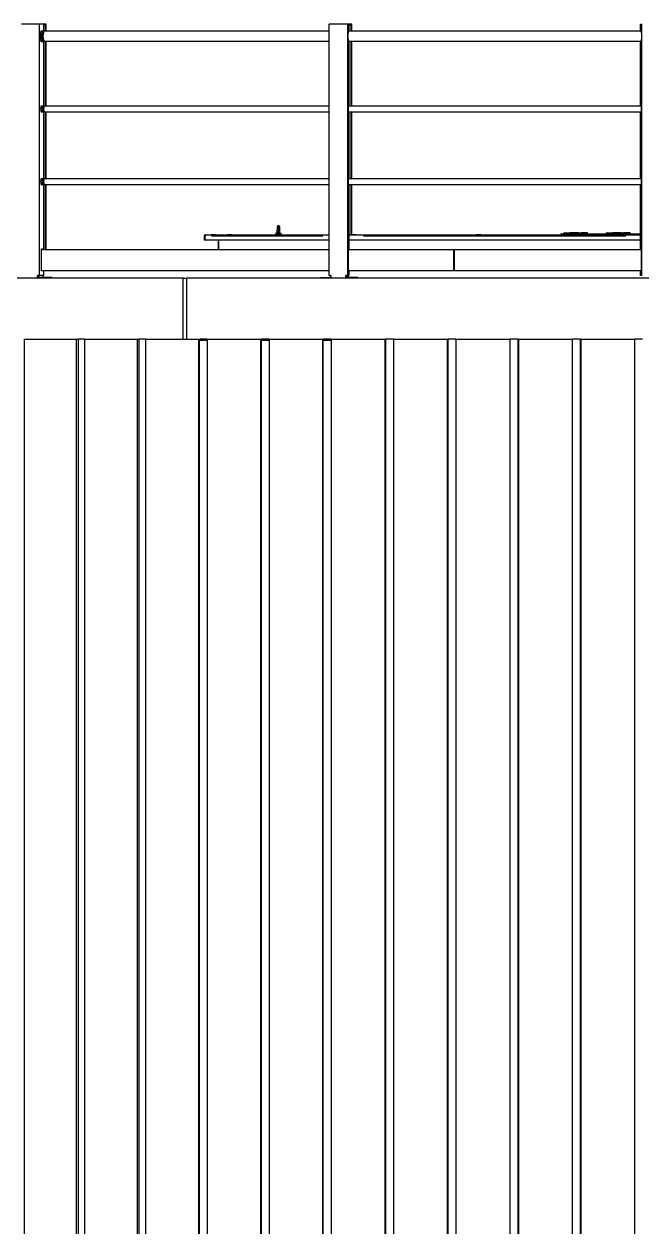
# Model space of a CAD drawing. Header units: millimetres. Extents: x 0 to 89100, y 0 to 63000.
# Drawn here: x 18329 to 21305, y 49389 to 55182 of the extents above; entities that cross this region are included whole.
import ezdxf

# ---------------------------------------------------------------- set-up
doc = ezdxf.new("R2010")
doc.units = ezdxf.units.MM
doc.header["$LTSCALE"] = 150
doc.layers.add('Visible', color=7, linetype='Continuous', lineweight=25)
doc.layers.add('Visible Narrow', color=7, linetype='Continuous', lineweight=18)

msp = doc.modelspace()

# ---------------------------------------------------------------- linework, layer by layer
at = {"layer": 'Visible'}
for p, q in [((18402.74, 55182.02), (18315.99, 55182.02)), ((18422.17, 55182.02), (18402.74, 55182.02)), ((18402.74, 53971.02), (18402.74, 55182.02)), ((18422.17, 55182.02), (18422.17, 55149.02)), ((18435.11, 55182.02), (18422.17, 55182.02)), ((18422.17, 55179.02), (18422.94, 55179.02)), ((18422.94, 55179.02), (18431.62, 55179.02)), ((18432.22, 55179.02), (18431.62, 55179.02)), ((18431.62, 55179.02), (18431.62, 55147.17)), ((18432.22, 55149.02), (18432.22, 55179.02)), ((18435.11, 55149.02), (18435.11, 55182.02)), ((19887.6, 55182.02), (19797.91, 55182.02)), ((19797.91, 53971.02), (19797.91, 55182.02)), ((19893.68, 55182.02), (19887.6, 55182.02)), ((19887.6, 53971.02), (19887.6, 55182.02)), ((19893.68, 55182.02), (19893.68, 55149.02)), ((19907.04, 55182.02), (19893.68, 55182.02)), ((19893.68, 55179.02), (19902.47, 55179.02)), ((19904.05, 55179.02), (19902.47, 55179.02)), ((19902.47, 55179.02), (19902.47, 55147.17)), ((19904.05, 55149.02), (19904.05, 55179.02)), ((19907.04, 55149.02), (19907.04, 55182.02)), ((21297.22, 55182.02), (21304.7, 55182.02)), ((21297.22, 55149.02), (21297.22, 55182.02)), ((21304.7, 53971.02), (21304.7, 55182.02)), ((18418.92, 55147.17), (18409.89, 55147.17)), ((18409.89, 55098.87), (18418.92, 55098.87)), ((18412.45, 55149.02), (18422.17, 55149.02)), ((18422.17, 55097.02), (18412.45, 55097.02)), ((18417.86, 55143.52), (18418.5, 55143.52)), ((18417.86, 55102.52), (18418.5, 55102.52)), ((18418.09, 55143.27), (18419.02, 55143.84)), ((18418.09, 55102.77), (18419.02, 55102.21)), ((18418.68, 55149.02), (18418.68, 55147.17)), ((18418.68, 55098.87), (18418.68, 55097.02)), ((18422.17, 55097.02), (18422.17, 54788.02)), ((19797.91, 55147.17), (18425.68, 55147.17)), ((18425.68, 55098.87), (19797.91, 55098.87)), ((18431.62, 55149.02), (18432.22, 55149.02)), ((18431.62, 55098.87), (18431.62, 54786.47)), ((18432.22, 55097.02), (18431.62, 55097.02)), ((18432.22, 55149.02), (18435.11, 55149.02)), ((18435.11, 55097.02), (18432.22, 55097.02)), ((18432.22, 54788.02), (18432.22, 55097.02)), ((18435.11, 54788.02), (18435.11, 55097.02)), ((21301.95, 55147.17), (19889.83, 55147.17)), ((19889.83, 55098.87), (21301.95, 55098.87)), ((19890.64, 55149.02), (19893.68, 55149.02)), ((19893.68, 55097.02), (19890.64, 55097.02)), ((19893.68, 55097.02), (19893.68, 54788.02)), ((19902.47, 55149.02), (19904.05, 55149.02)), ((19902.47, 55098.87), (19902.47, 54786.47)), ((19904.05, 55097.02), (19902.47, 55097.02)), ((19904.05, 55149.02), (19907.04, 55149.02)), ((19907.04, 55097.02), (19904.05, 55097.02)), ((19904.05, 54788.02), (19904.05, 55097.02)), ((19907.04, 54788.02), (19907.04, 55097.02)), ((21297.22, 55149.02), (21300.96, 55149.02)), ((21297.22, 54788.02), (21297.22, 55097.02)), ((21300.96, 55097.02), (21297.22, 55097.02)), ((18418.92, 54786.47), (18410.69, 54786.47)), ((18410.69, 54759.57), (18418.92, 54759.57)), ((18412.45, 54788.02), (18422.17, 54788.02)), ((18422.17, 54758.02), (18412.45, 54758.02)), ((18418.26, 54783.52), (18418.74, 54783.52)), ((18418.26, 54762.52), (18418.74, 54762.52)), ((18418.56, 54783.43), (18420.23, 54784.28)), ((18418.56, 54762.61), (18420.23, 54761.77)), ((18418.68, 54788.02), (18418.68, 54786.47)), ((18418.68, 54759.57), (18418.68, 54758.02)), ((18422.17, 54758.02), (18422.17, 54438.02)), ((19797.91, 54786.47), (18425.68, 54786.47)), ((18425.68, 54759.57), (19797.91, 54759.57)), ((18431.62, 54788.02), (18432.22, 54788.02)), ((18431.62, 54759.57), (18431.62, 54436.47)), ((18432.22, 54758.02), (18431.62, 54758.02)), ((18432.22, 54788.02), (18435.11, 54788.02)), ((18435.11, 54758.02), (18432.22, 54758.02)), ((18432.22, 54438.02), (18432.22, 54758.02)), ((18435.11, 54438.02), (18435.11, 54758.02)), ((21301.64, 54786.47), (19890.08, 54786.47)), ((19890.08, 54759.57), (21301.64, 54759.57)), ((19890.64, 54788.02), (19893.68, 54788.02)), ((19893.68, 54758.02), (19890.64, 54758.02)), ((19893.68, 54758.02), (19893.68, 54438.02)), ((19902.47, 54788.02), (19904.05, 54788.02)), ((19902.47, 54759.57), (19902.47, 54436.47)), ((19904.05, 54758.02), (19902.47, 54758.02)), ((19904.05, 54788.02), (19907.04, 54788.02)), ((19907.04, 54758.02), (19904.05, 54758.02)), ((19904.05, 54438.02), (19904.05, 54758.02)), ((19907.04, 54438.02), (19907.04, 54758.02)), ((21297.22, 54788.02), (21300.96, 54788.02)), ((21297.22, 54438.02), (21297.22, 54758.02)), ((21300.96, 54758.02), (21297.22, 54758.02)), ((18418.92, 54436.47), (18410.69, 54436.47)), ((18410.69, 54409.57), (18418.92, 54409.57)), ((18412.45, 54438.02), (18422.17, 54438.02)), ((18422.17, 54408.02), (18412.45, 54408.02)), ((18418.74, 54433.52), (18418.26, 54433.52)), ((18418.74, 54412.52), (18418.26, 54412.52)), ((18418.56, 54433.43), (18420.23, 54434.28)), ((18418.56, 54412.61), (18420.23, 54411.77)), ((18418.68, 54438.02), (18418.68, 54436.47)), ((18418.68, 54409.57), (18418.68, 54408.02)), ((18422.17, 54408.02), (18422.17, 54099.02)), ((19797.91, 54436.47), (18425.68, 54436.47)), ((18425.68, 54409.57), (19797.91, 54409.57)), ((18431.62, 54438.02), (18432.22, 54438.02)), ((18431.62, 54409.57), (18431.62, 54094.02)), ((18432.22, 54408.02), (18431.62, 54408.02)), ((18432.22, 54438.02), (18435.11, 54438.02)), ((18435.11, 54408.02), (18432.22, 54408.02)), ((18432.22, 54099.02), (18432.22, 54408.02)), ((18435.11, 54099.02), (18435.11, 54408.02)), ((21301.64, 54436.47), (19890.08, 54436.47)), ((19890.08, 54409.57), (21301.64, 54409.57)), ((19890.64, 54438.02), (19893.68, 54438.02)), ((19893.68, 54408.02), (19890.64, 54408.02)), ((19893.68, 54408.02), (19893.68, 54099.02)), ((19902.47, 54438.02), (19904.05, 54438.02)), ((19902.47, 54409.57), (19902.47, 54167.02)), ((19904.05, 54408.02), (19902.47, 54408.02)), ((19904.05, 54438.02), (19907.04, 54438.02)), ((19907.04, 54408.02), (19904.05, 54408.02)), ((19904.05, 54167.02), (19904.05, 54408.02)), ((19907.04, 54167.02), (19907.04, 54408.02)), ((21297.22, 54438.02), (21300.96, 54438.02)), ((21300.96, 54408.02), (21297.22, 54408.02)), ((21297.22, 54099.02), (21297.22, 54408.02)), ((19201.61, 54167.02), (19201.61, 54161.02)), ((19201.61, 54167.02), (19797.91, 54167.02)), ((19228.61, 54169.02), (19248.61, 54169.02)), ((19228.61, 54167.02), (19228.61, 54169.02)), ((19248.61, 54167.02), (19248.61, 54169.02)), ((19308.61, 54169.02), (19328.61, 54169.02)), ((19308.61, 54167.02), (19308.61, 54169.02)), ((19328.61, 54167.02), (19328.61, 54169.02)), ((19547.84, 54176.03), (19541.11, 54175.02)), ((19541.11, 54175.02), (19547.81, 54175.02)), ((19541.11, 54175.02), (19541.11, 54167.02)), ((19547.61, 54167.02), (19547.87, 54177.4)), ((19547.87, 54177.4), (19548.62, 54207.15)), ((19552.81, 54170.82), (19554.41, 54170.82)), ((19558.61, 54207.15), (19559.35, 54177.4)), ((19559.35, 54177.4), (19559.61, 54167.02)), ((19559.39, 54176.03), (19566.11, 54175.02)), ((19559.41, 54175.02), (19566.11, 54175.02)), ((19566.11, 54175.02), (19566.11, 54167.02)), ((19893.68, 54167.02), (21297.22, 54167.02)), ((19908.61, 54169.02), (19928.61, 54169.02)), ((19908.61, 54167.02), (19908.61, 54169.02)), ((19928.61, 54167.02), (19928.61, 54169.02)), ((20508.61, 54169.02), (20528.61, 54169.02)), ((20508.61, 54167.02), (20508.61, 54169.02)), ((20528.61, 54167.02), (20528.61, 54169.02)), ((20917.89, 54172.02), (21297.22, 54172.02)), ((20932.13, 54176.02), (20956.75, 54176.02)), ((20956.75, 54176.02), (20957.1, 54176.02)), ((20957.1, 54176.02), (20959.3, 54176.02)), ((20957.1, 54172.02), (20957.1, 54176.02)), ((20999.68, 54176.02), (20959.3, 54176.02)), ((20959.3, 54176.02), (20959.3, 54172.02)), ((20999.68, 54176.02), (21011.26, 54176.02)), ((21042.52, 54176.02), (21011.26, 54176.02)), ((21042.52, 54176.02), (21042.67, 54176.02)), ((21042.67, 54172.02), (21042.67, 54176.02)), ((21108.61, 54169.02), (21128.61, 54169.02)), ((21108.61, 54167.02), (21108.61, 54169.02)), ((21128.61, 54167.02), (21128.61, 54169.02)), ((21136.86, 54176.02), (21161.48, 54176.02)), ((21161.48, 54176.02), (21161.83, 54176.02)), ((21161.83, 54176.02), (21164.03, 54176.02)), ((21161.83, 54172.02), (21161.83, 54176.02)), ((21204.41, 54176.02), (21164.03, 54176.02)), ((21164.03, 54176.02), (21164.03, 54172.02)), ((21204.41, 54176.02), (21215.99, 54176.02)), ((21247.25, 54176.02), (21215.99, 54176.02)), ((21247.25, 54176.02), (21247.4, 54176.02)), ((21247.4, 54172.02), (21247.4, 54176.02)), ((19198.61, 54161.02), (19195.61, 54161.02)), ((19195.61, 54161.02), (19195.61, 54142.02)), ((19198.61, 54142.02), (19195.61, 54142.02)), ((19198.61, 54161.02), (19198.61, 54142.02)), ((19200.73, 54142.02), (19200.73, 54161.02)), ((19200.73, 54161.02), (19201.61, 54161.02)), ((19797.91, 54142.02), (19200.73, 54142.02)), ((19264.59, 54142.02), (19264.59, 54094.02)), ((19264.6, 54094.02), (19264.6, 54142.02)), ((21297.22, 54142.02), (19893.68, 54142.02)), ((18412.32, 53994.02), (18412.32, 54099.02)), ((18412.32, 54099.02), (18422.17, 54099.02)), ((19797.91, 54094.02), (18412.32, 54094.02)), ((18418.68, 54099.02), (18418.68, 54094.02)), ((18431.62, 54099.02), (18432.22, 54099.02)), ((18432.22, 54099.02), (18435.11, 54099.02)), ((19890.59, 53994.02), (19890.59, 54099.02)), ((19890.59, 54099.02), (19893.68, 54099.02)), ((20398.75, 54094.02), (19890.59, 54094.02)), ((20398.75, 54094.02), (20398.75, 53994.02)), ((20398.82, 54094.02), (20398.75, 54094.02)), ((20398.82, 53994.02), (20398.82, 54094.02)), ((20400.03, 54094.02), (20400.03, 53994.02)), ((21301.01, 54094.02), (20400.03, 54094.02)), ((21297.22, 54099.02), (21301.01, 54099.02)), ((21301.01, 54099.02), (21301.01, 53994.02)), ((18412.62, 53994.02), (18412.32, 53994.02)), ((19797.91, 53994.02), (18412.62, 53994.02)), ((18422.17, 53994.02), (18422.17, 53971.02)), ((19890.69, 53994.02), (19890.59, 53994.02)), ((20398.75, 53994.02), (19890.69, 53994.02)), ((19893.68, 53994.02), (19893.68, 53971.02)), ((20398.75, 53994.02), (20398.82, 53994.02)), ((20400.03, 54012.02), (20398.82, 54012.02)), ((21300.9, 53994.02), (20400.03, 53994.02)), ((21297.22, 53971.02), (21297.22, 53994.02)), ((21301.01, 53994.02), (21300.9, 53994.02)), ((19095.49, 53959.02), (16450.53, 53959.02)), ((18402.74, 53971.02), (18394.06, 53971.02)), ((18394.06, 53959.02), (18394.06, 53971.02)), ((18394.86, 53959.02), (18394.86, 53971.02)), ((18394.86, 53959.03), (18397.16, 53959.03)), ((18397.16, 53968.02), (18397.16, 53971.02)), ((18397.16, 53968.02), (18397.16, 53959.02)), ((18400.05, 53968.02), (18400.05, 53971.02)), ((18400.05, 53968.02), (18400.05, 53962.02)), ((18400.05, 53962.02), (18405.83, 53962.02)), ((18405.13, 53971.02), (18402.74, 53971.02)), ((18422.17, 53971.02), (18405.13, 53971.02)), ((18445.35, 53962.02), (18405.83, 53962.02)), ((18418.68, 53971.02), (18418.68, 53962.02)), ((18463.99, 53962.02), (18445.35, 53962.02)), ((18445.35, 53962.02), (18445.35, 53959.02)), ((18463.99, 53959.02), (18463.99, 53962.02)), ((19095.49, 53959.02), (19111.25, 53959.02)), ((19095.49, 53664.02), (19095.49, 53959.02)), ((19111.25, 53959.02), (19111.25, 53664.02)), ((21925.96, 53959.02), (19111.25, 53959.02)), ((19756.72, 53962.02), (19797.58, 53962.02)), ((19756.72, 53962.02), (19756.72, 53959.02)), ((19797.58, 53962.02), (19803.56, 53962.02)), ((19806.88, 53971.02), (19797.91, 53971.02)), ((19803.56, 53971.02), (19803.56, 53968.02)), ((19803.56, 53968.02), (19803.56, 53962.02)), ((19806.55, 53968.02), (19806.55, 53971.02)), ((19806.55, 53968.02), (19806.55, 53959.02)), ((19806.88, 53971.02), (19806.88, 53959.02)), ((19887.6, 53971.02), (19878.63, 53971.02)), ((19878.63, 53959.02), (19878.63, 53971.02)), ((19878.88, 53959.02), (19878.88, 53971.02)), ((19878.88, 53959.03), (19879.89, 53959.03)), ((19879.89, 53959.03), (19879.89, 53959.02)), ((19880.29, 53968.02), (19880.29, 53971.02)), ((19880.29, 53968.02), (19880.29, 53959.02)), ((19883.28, 53968.02), (19883.28, 53971.02)), ((19883.28, 53968.02), (19883.28, 53962.02)), ((19883.28, 53962.02), (19889.26, 53962.02)), ((19888.35, 53971.02), (19887.6, 53971.02)), ((19893.68, 53971.02), (19888.35, 53971.02)), ((19889.11, 53971.02), (19889.11, 53962.02)), ((19930.12, 53962.02), (19889.26, 53962.02)), ((19935.95, 53962.02), (19930.12, 53962.02)), ((19930.12, 53962.02), (19930.12, 53959.02)), ((19935.95, 53959.02), (19935.95, 53962.02)), ((21303.78, 53971.02), (21297.22, 53971.02)), ((21303.78, 53971.02), (21304.7, 53971.02)), ((18328.63, 53664.02), (18328.63, 47799.02)), ((18328.63, 53664.02), (18581.29, 53664.02)), ((18581.29, 47799.02), (18581.29, 53664.02)), ((18581.29, 53664.02), (18589.4, 53664.02)), ((18620.21, 53664.02), (18589.4, 53664.02)), ((18589.4, 53664.02), (18589.4, 47799.02)), ((18620.21, 53664.02), (18620.21, 47799.02)), ((18620.21, 53664.02), (18875.07, 53664.02)), ((18875.07, 53664.02), (18881.93, 53664.02)), ((18875.07, 47799.02), (18875.07, 53664.02)), ((18914.29, 53664.02), (18881.93, 53664.02)), ((18881.93, 53664.02), (18881.93, 47799.02)), ((18914.29, 53664.02), (18914.29, 47799.02)), ((18914.29, 53664.02), (19171.01, 53664.02)), ((19171.01, 47799.02), (19171.01, 53664.02)), ((19171.01, 53664.02), (19176.62, 53664.02)), ((19173.99, 53659.02), (19210.49, 53659.02)), ((19210.49, 53664.02), (19176.62, 53664.02)), ((19176.62, 53664.02), (19176.62, 53659.02)), ((19210.49, 53664.02), (19210.49, 47799.02)), ((19210.49, 53664.02), (19468.73, 53664.02)), ((19468.73, 53664.02), (19473.08, 53664.02)), ((19468.73, 47799.02), (19468.73, 53664.02)), ((19471.57, 53659.02), (19508.42, 53659.02)), ((19508.42, 53664.02), (19473.08, 53664.02)), ((19473.08, 53664.02), (19473.08, 53659.02)), ((19508.42, 53664.02), (19508.42, 47799.02)), ((19508.42, 53664.02), (19767.83, 53664.02)), ((19767.83, 47799.02), (19767.83, 53664.02)), ((19767.83, 53664.02), (19770.92, 53664.02)), ((19769.27, 53659.02), (19807.68, 53659.02)), ((19807.68, 53664.02), (19770.92, 53664.02)), ((19770.92, 53664.02), (19770.92, 53659.02)), ((19807.68, 53664.02), (19807.68, 47799.02)), ((19807.68, 53664.02), (20067.93, 53664.02)), ((20067.93, 53664.02), (20069.75, 53664.02)), ((20067.93, 47799.02), (20067.93, 53664.02)), ((20107.87, 53664.02), (20069.75, 53664.02)), ((20069.75, 53664.02), (20069.75, 47799.02)), ((20107.87, 53664.02), (20107.87, 47799.02)), ((20107.87, 53664.02), (20368.62, 53664.02)), ((20368.62, 47799.02), (20368.62, 53664.02)), ((20368.62, 53664.02), (20369.17, 53664.02)), ((20408.61, 53664.02), (20369.17, 53664.02)), ((20369.17, 53664.02), (20369.17, 47799.02)), ((20408.61, 53664.02), (20408.61, 47799.02)), ((20408.61, 53664.02), (20669.5, 53664.02)), ((20708.77, 53664.02), (20669.5, 53664.02)), ((20669.5, 47799.02), (20669.5, 53664.02)), ((20708.77, 47799.02), (20708.77, 53664.02)), ((20708.77, 53664.02), (20709.49, 53664.02)), ((20709.49, 53664.02), (20709.49, 47799.02)), ((20709.49, 53664.02), (20970.19, 53664.02)), ((21008.13, 53664.02), (20970.19, 53664.02)), ((20970.19, 47799.02), (20970.19, 53664.02)), ((21008.13, 53664.02), (21010.12, 53664.02)), ((21008.13, 47799.02), (21008.13, 53664.02)), ((21010.12, 53664.02), (21010.12, 47799.02)), ((21010.12, 53664.02), (21270.28, 53664.02)), ((21306.85, 53664.02), (21270.28, 53664.02)), ((21270.28, 47799.02), (21270.28, 53664.02))]:
    msp.add_line(p, q, dxfattribs=at)
for centre, radius, start, end in [((19201.61, 54161.02), 6, 90, 180), ((19553.61, 54207.02), 5, 90, 178.570133), ((19553.61, 54207.02), 5, 1.429867, 90), ((19201.61, 54161.02), 3, 90, 180)]:
    msp.add_arc(centre, radius, start, end, dxfattribs=at)
for centre, major_axis, ratio, start_param, end_param in [((18418.92, 55123.02), (0, -24.15), 0.2600231, 2.6888788, 6.7358991), ((18412.45, 55123.02), (0, -26), 0.2661952, 3.1415927, 6.2831853), ((18418.92, 55123.02), (0, 20.9), 0.2600231, 6.2435125, 9.4644508), ((18418.92, 55123.02), (0, 20.5), 0.2596045, 0.1565929, 2.9849997), ((18425.68, 55123.02), (0, -24.15), 0.2591859, 3.1415927, 6.2831853), ((19890.64, 55123.02), (0, -26), 0.0833204, 3.1415927, 6.2831853), ((19904.06, 55123.02), (0, 26), 0.0816585, 0, 0.3795103), ((19904.06, 55123.02), (0, -26), 0.0816585, 5.903675, 6.2831853), ((21300.96, 55123.02), (0, 26), 0.1024296, 3.1415927, 6.2831853), ((18412.45, 54773.02), (0, -15), 0.2661952, 3.1415927, 6.2831853), ((18418.92, 54773.02), (0, -13.45), 0.2600231, 2.5928126, 6.8319653), ((18418.92, 54773.02), (0, 10.8), 0.2600231, 6.1774899, 9.5304734), ((18418.92, 54773.02), (0, 10.5), 0.2596045, 0.1304613, 3.0111314), ((18425.68, 54773.02), (0, -13.45), 0.2591859, 3.1415927, 6.2831853), ((19890.64, 54773.02), (0, -15), 0.0833204, 3.1415927, 6.2831853), ((19904.06, 54773.02), (0, 15), 0.0816585, 0, 0.4586146), ((19904.06, 54773.02), (0, -15), 0.0816585, 5.8245707, 6.2831853), ((21300.96, 54773.02), (0, 15), 0.1024296, 3.1415927, 6.2831853), ((18412.45, 54423.02), (0, -15), 0.2661952, 3.1415927, 6.2831853), ((18418.92, 54423.02), (0, -13.45), 0.2600231, 2.5928126, 6.8319653), ((18418.92, 54423.02), (0, 10.8), 0.2600231, 6.1774899, 9.5304734), ((18418.92, 54423.02), (0, -10.5), 0.2596045, 3.2720539, 6.1527241), ((18425.68, 54423.02), (0, -13.45), 0.2591859, 3.1415927, 6.2831853), ((19890.64, 54423.02), (0, -15), 0.0833204, 3.1415927, 6.2831853), ((19904.06, 54423.02), (0, 15), 0.0816585, 0, 0.4586146), ((19904.06, 54423.02), (0, -15), 0.0816585, 5.8245707, 6.2831853), ((21300.96, 54423.02), (0, 15), 0.1024296, 3.1415927, 6.2831853), ((20917.89, 54166.02), (0, 6), 0.9848078, 0, 1.4033482), ((20917.89, 54166.02), (0, 3), 0.9848078, 0.3154757, 1.2309594), ((20917.89, 54166.02), (0, 6), 0.1736482, 0, 1.4033482), ((20932.13, 54168.02), (0, 8), 0.9848078, 0, 1.0471976), ((20932.13, 54168.02), (0, 8), 0.1736482, 0, 1.0471976), ((20956.75, 54168.02), (0, 8), 0.1736482, 0, 1.0471976), ((21136.86, 54168.02), (0, 8), 0.9848078, 0, 1.0471976), ((21136.86, 54168.02), (0, 8), 0.1736482, 0, 1.0471976), ((21161.48, 54168.02), (0, 8), 0.1736482, 0, 1.0471976)]:
    msp.add_ellipse(centre, major_axis=major_axis, ratio=ratio, start_param=start_param, end_param=end_param, dxfattribs=at)
for points, knots in [([(18422.94, 55144.74), (18422.48, 55144.79), (18422.02, 55144.78), (18421.08, 55144.67), (18420.61, 55144.55), (18419.76, 55144.24), (18419.37, 55144.05), (18419.02, 55143.84)], [4.68509273, 4.68509273, 4.68509273, 4.68509273, 4.74370757, 4.74370757, 4.80634474, 4.80634474, 4.86898192, 4.86898192, 4.86898192, 4.86898192]), ([(18419.02, 55102.21), (18419.37, 55102), (18419.76, 55101.8), (18420.61, 55101.49), (18421.08, 55101.38), (18422.02, 55101.26), (18422.48, 55101.26), (18422.94, 55101.31)], [1.41420339, 1.41420339, 1.41420339, 1.41420339, 1.47684056, 1.47684056, 1.53947774, 1.53947774, 1.59809257, 1.59809257, 1.59809257, 1.59809257]), ([(18423.86, 54784.5), (18423.78, 54784.53), (18423.7, 54784.55), (18423.34, 54784.66), (18423.05, 54784.72), (18422.45, 54784.78), (18422.14, 54784.78), (18421.55, 54784.72), (18421.26, 54784.66), (18420.71, 54784.5), (18420.46, 54784.39), (18420.23, 54784.28)], [4.61795293, 4.61795293, 4.61795293, 4.61795293, 4.63411223, 4.63411223, 4.68629673, 4.68629673, 4.73848123, 4.73848123, 4.79066573, 4.79066573, 4.84285023, 4.84285023, 4.84285023, 4.84285023]), ([(18420.23, 54761.77), (18420.46, 54761.65), (18420.71, 54761.55), (18421.26, 54761.39), (18421.55, 54761.33), (18422.14, 54761.27), (18422.45, 54761.27), (18423.05, 54761.33), (18423.34, 54761.39), (18423.7, 54761.49), (18423.78, 54761.52), (18423.86, 54761.55)], [1.44033507, 1.44033507, 1.44033507, 1.44033507, 1.49251957, 1.49251957, 1.54470408, 1.54470408, 1.59688858, 1.59688858, 1.64907308, 1.64907308, 1.66523238, 1.66523238, 1.66523238, 1.66523238]), ([(18420.23, 54434.28), (18420.46, 54434.39), (18420.71, 54434.5), (18421.26, 54434.66), (18421.55, 54434.72), (18422.14, 54434.78), (18422.45, 54434.78), (18423.05, 54434.72), (18423.34, 54434.66), (18423.7, 54434.55), (18423.78, 54434.53), (18423.86, 54434.5)], [3.0111314, 3.0111314, 3.0111314, 3.0111314, 3.0633159, 3.0633159, 3.1155004, 3.1155004, 3.1676849, 3.1676849, 3.21986941, 3.21986941, 3.23602871, 3.23602871, 3.23602871, 3.23602871]), ([(18423.86, 54411.55), (18423.78, 54411.52), (18423.7, 54411.49), (18423.34, 54411.39), (18423.05, 54411.33), (18422.45, 54411.27), (18422.14, 54411.27), (18421.55, 54411.33), (18421.26, 54411.39), (18420.71, 54411.55), (18420.46, 54411.65), (18420.23, 54411.77)], [6.18874925, 6.18874925, 6.18874925, 6.18874925, 6.20490856, 6.20490856, 6.25709306, 6.25709306, 6.30927756, 6.30927756, 6.36146206, 6.36146206, 6.41364656, 6.41364656, 6.41364656, 6.41364656]), ([(19552.81, 54170.82), (19552.27, 54170.82), (19551.73, 54170.92), (19550.68, 54171.35), (19550.2, 54171.67), (19549.27, 54172.55), (19548.88, 54173.12), (19548.32, 54174.29), (19548.14, 54174.86), (19547.9, 54176.09), (19547.86, 54176.75), (19547.87, 54177.4)], [0, 0, 0, 0, 0.16379762, 0.16379762, 0.33882006, 0.33882006, 0.54455366, 0.54455366, 0.72322922, 0.72322922, 0.91761563, 0.91761563, 0.91761563, 0.91761563]), ([(19559.35, 54177.4), (19559.38, 54176.19), (19559.2, 54175.13), (19558.56, 54173.46), (19558.14, 54172.79), (19557.21, 54171.81), (19556.7, 54171.44), (19555.86, 54171.06), (19555.58, 54170.97), (19555, 54170.85), (19554.71, 54170.82), (19554.41, 54170.82)], [0, 0, 0, 0, 0.3633261, 0.3633261, 0.6808716, 0.6808716, 0.955434, 0.955434, 1.0856627, 1.0856627, 1.2143481, 1.2143481, 1.2143481, 1.2143481])]:
    msp.add_open_spline(points, degree=3, knots=knots, dxfattribs=at)
at = {"layer": 'Visible Narrow'}
for p, q in [((19553.61, 54211.84), (19552.85, 54172.56)), ((19554.38, 54172.56), (19553.62, 54211.84)), ((20956.75, 54172.22), (20956.75, 54175.82)), ((20999.68, 54175.82), (20999.68, 54172.22)), ((21011.26, 54172.22), (21011.26, 54175.82)), ((21042.52, 54175.82), (21042.52, 54172.22)), ((21161.48, 54172.22), (21161.48, 54175.82)), ((21204.41, 54175.82), (21204.41, 54172.22)), ((21215.99, 54172.22), (21215.99, 54175.82)), ((21247.25, 54175.82), (21247.25, 54172.22)), ((19768.09, 54161.02), (19231.43, 54161.02)), ((19264.62, 54142.02), (19264.62, 54094.02)), ((21227.04, 54161.02), (19963.85, 54161.02)), ((18397.3, 53968.02), (18399.9, 53968.02)), ((18405.83, 53961.87), (18405.83, 53959.17)), ((19797.58, 53959.17), (19797.58, 53961.87)), ((19803.71, 53968.02), (19806.4, 53968.02)), ((19880.44, 53968.02), (19883.13, 53968.02)), ((19889.26, 53961.87), (19889.26, 53959.17)), ((19173.99, 53659.02), (19173.99, 47799.02)), ((19471.57, 53659.02), (19471.57, 47799.02)), ((19769.27, 53659.02), (19769.27, 47799.02))]:
    msp.add_line(p, q, dxfattribs=at)
for centre, major_axis, start_param, end_param in [((18419.88, 55123.02), (0, 21.07), 0.2980133, 2.8435794), ((18424.72, 55123.02), (0, -21.07), 4.1314957, 5.2932822), ((18420.62, 54773.02), (0, 11.35), 0.2744948, 2.8670979), ((18423.98, 54773.02), (0, 11.35), 0.2126088, 2.9289839), ((18420.62, 54423.02), (0, -11.35), 3.4160874, 6.0086905), ((18423.98, 54423.02), (0, -11.35), 3.3542014, 6.0705765)]:
    msp.add_ellipse(centre, major_axis=major_axis, ratio=0.2596045, start_param=start_param, end_param=end_param, dxfattribs=at)

doc.saveas('drawing.dxf')
